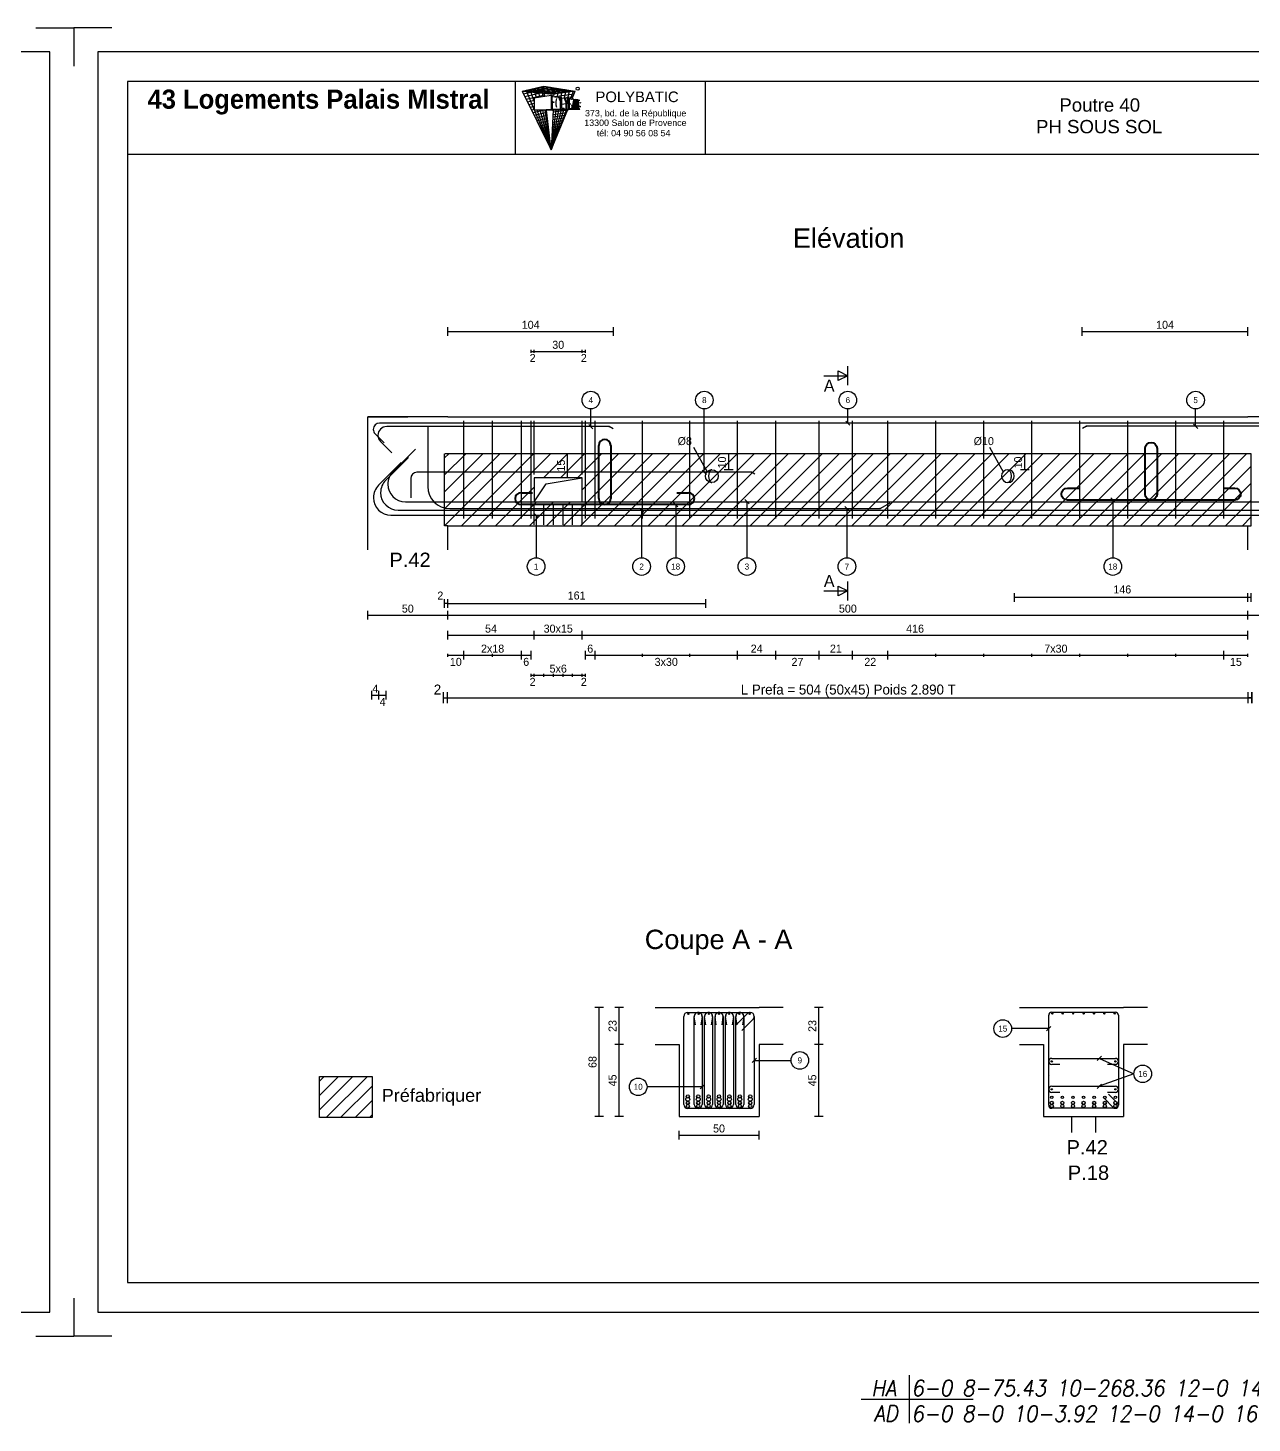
# Model space of a CAD drawing. Extents: x -12912 to 27386, y 1818 to 8189.
# Drawn here: x 20412 to 21177, y 3114 to 3986 of the extents above; entities that cross this region are included whole.
import ezdxf
from ezdxf.enums import TextEntityAlignment as Align

# ---------------------------------------------------------------- set-up
doc = ezdxf.new("R2010")
doc.units = 0
doc.header["$MEASUREMENT"] = 0
doc.linetypes.add('CONTINUE', pattern=[0])
doc.linetypes.add('MEDIUM_DASH', pattern=[0.5, 0.35, -0.15])
doc.layers.get('0').update_dxf_attribs({"linetype": 'CONTINUOUS'})
for name, color, linetype in [('1', 7, 'CONTINUOUS'), ('104', 7, 'CONTINUOUS'), ('173', 7, 'CONTINUOUS'), ('5', 7, 'CONTINUOUS'), ('6', 7, 'CONTINUOUS'), ('7', 7, 'CONTINUOUS'), ('GO-CARTOUCHE', 7, 'CONTINUOUS'), ('GO-TEXTE', 9, 'CONTINUOUS'), ('PYC-HACHURE', 7, 'CONTINUOUS'), ('RDC COFFRAGE', 7, 'CONTINUOUS'), ('STR_TXT', 102, 'CONTINUOUS')]:
    doc.layers.add(name, color=color, linetype=linetype)
doc.layers.add('PYC- HACHURES', color=7, linetype='CONTINUOUS', lineweight=18)
doc.styles.add('ARIAL', font='ARIAL.TTF')
doc.styles.add('Tableau', font='romans.shx', dxfattribs={"width": 0.9, "oblique": 10})
doc.styles.add('TEXTEBA', font='ARIAL.TTF')

# ---------------------------------------------------------------- blocks, each defined once
blk = doc.blocks.new('A$C20507BFC')
at = {"layer": 'RDC COFFRAGE', "color": 5, "linetype": 'CONTINUE', "lineweight": 40, "ltscale": 0.01}
for points in [[(56, 36.05), (56, 36.05)], [(52.25, 32.3), (52.25, 3.75)], [(59.75, 3.75), (59.75, 32.3)], [(0, 3.75), (0, 3.75)], [(10.84, 7.49), (3.75, 7.49)], [(108.25, 7.49), (101.16, 7.49)], [(112, 3.75), (112, 3.75)], [(3.75, 0), (56, 0)], [(56, 0), (108.25, 0)]]:
    blk.add_lwpolyline(points, dxfattribs=at)
for centre, start, end in [((56, 32.3), 90, 180), ((56, 32.3), 0, 90), ((3.75, 3.75), 90, 180), ((3.75, 3.75), 180, 270), ((56, 3.75), 180, 270), ((56, 3.75), 270, 0), ((108.25, 3.75), 0, 90), ((108.25, 3.75), 270, 0)]:
    blk.add_arc(centre, 3.75, start, end, dxfattribs=at)
blk = doc.blocks.new('A$C2346579C')
at = {"layer": '173', "color": 173}
for points in [[(0, 1.9), (0, 1.9)], [(1.9, 3.8), (41.69, 3.8)], [(43.59, 1.9), (43.59, 1.9)], [(6.9, 0), (1.9, 0)], [(41.69, 0), (36.69, 0)]]:
    blk.add_lwpolyline(points, dxfattribs=at)
for centre, start, end in [((1.9, 1.9), 90, 180), ((1.9, 1.9), 180, 270), ((41.69, 1.9), 0, 90), ((41.69, 1.9), 270, 0)]:
    blk.add_arc(centre, 1.9, start, end, dxfattribs=at)
blk = doc.blocks.new('A$C5E66155F')
at = {"layer": '7', "color": 7}
for points in [[(2.01, 4.39), (2, 4)], [(2, 4), (2.01, 3.61)], [(2.04, 4.78), (2.01, 4.39)], [(2.01, 3.61), (2.04, 3.22)], [(2.09, 5.16), (2.04, 4.78)], [(2.04, 3.22), (2.09, 2.84)], [(2.15, 5.53), (2.09, 5.16)], [(2.09, 2.84), (2.15, 2.47)], [(2.24, 5.89), (2.15, 5.53)], [(2.15, 2.47), (2.24, 2.11)], [(2.34, 6.22), (2.24, 5.89)], [(2.24, 2.11), (2.34, 1.78)], [(2.45, 6.54), (2.34, 6.22)], [(2.34, 1.78), (2.45, 1.46)], [(2.59, 6.83), (2.45, 6.54)], [(2.45, 1.46), (2.59, 1.17)], [(2.73, 7.09), (2.59, 6.83)], [(2.59, 1.17), (2.73, 0.91)], [(2.89, 7.33), (2.73, 7.09)], [(2.73, 0.91), (2.89, 0.67)], [(3.06, 7.53), (2.89, 7.33)], [(2.89, 0.67), (3.06, 0.47)], [(3.23, 7.7), (3.06, 7.53)], [(3.06, 0.47), (3.23, 0.3)], [(3.42, 7.83), (3.23, 7.7)], [(3.23, 0.3), (3.42, 0.17)], [(3.61, 7.92), (3.42, 7.83)], [(3.42, 0.17), (3.61, 0.08)], [(3.8, 7.98), (3.61, 7.92)], [(3.61, 0.08), (3.8, 0.02)], [(4, 8), (3.8, 7.98)], [(3.8, 0.02), (4, 0)]]:
    blk.add_lwpolyline(points, dxfattribs=at)
blk.add_circle((4, 4), 4, dxfattribs=at)
blk = doc.blocks.new('Smallsp')
at = {"layer": 'STR_TXT', "linetype": 'Continuous'}
for points in [[(0, 15), (0, -15)], [(-30, 0), (40, 0)]]:
    blk.add_lwpolyline(points, dxfattribs=at)
at = {"layer": 'STR_TXT', "linetype": 'Continuous', "style": 'Tableau', "oblique": 10, "width": 0.9}
for s, p in [('HA', (-23.6, 1.89)), ('AD', (-22.2, -13.94))]:
    blk.add_text(s, height=10, dxfattribs=at).set_placement(p)
for tag, p in [('SPAD', (1.4, 1.89)), ('SPHA', (1.4, -14.11))]:
    blk.add_attdef(tag, p, '', height=10, dxfattribs=at)

msp = doc.modelspace()

# ---------------------------------------------------------------- hatches: boundary and pattern name
at = {"layer": 'PYC- HACHURES', "lineweight": 15}
h = msp.add_hatch(dxfattribs=at)
h.set_pattern_fill('ANSI31', color=104, scale=60, style=0)
h.set_pattern_definition([(45, (-3816.9644, 26.985), (-5.3033009, 5.3033009), [])])
h.paths.add_polyline_path([(21176.453, 3719.455), (20672.453, 3719.455), (20672.453, 3674.455), (21176.453, 3674.455)])
h.paths.add_polyline_path([(20728.453, 3689.455), (20728.453, 3704.455), (20758.453, 3704.455), (20758.453, 3689.455)])
h = msp.add_hatch(dxfattribs=at)
h.set_pattern_fill('ANSI31', color=104, scale=2, style=0)
h.set_pattern_definition([(45, (20799.508, 4762.9886), (-4.490128, 4.490128), [])])
h.paths.add_polyline_path([(20627.114, 3330.415), (20594.194, 3330.415), (20594.194, 3304.764), (20627.114, 3304.764)])

# ---------------------------------------------------------------- linework, layer by layer
for p, q in [((20416.926, 3985.504), (20440.733, 3985.504)), ((20416.926, 3985.504), (20440.733, 3985.504)), ((20416.926, 3985.504), (20440.733, 3985.504)), ((20440.733, 3985.504), (20440.733, 3961.697)), ((20464.541, 3985.504), (20440.733, 3985.504)), ((20440.733, 3985.504), (20440.733, 3961.697)), ((20440.733, 3985.504), (20440.733, 3961.697)), ((20440.733, 3985.504), (20440.733, 3961.697)), ((20440.733, 3985.504), (20440.733, 3961.697)), ((20440.733, 3985.504), (20440.733, 3961.697)), ((20440.733, 3985.504), (20440.733, 3961.697)), ((20464.541, 3985.504), (20440.733, 3985.504)), ((20440.733, 3191.811), (20440.733, 3168.004)), ((20440.733, 3191.811), (20440.733, 3168.004)), ((20416.926, 3168.004), (20440.733, 3168.004)), ((20464.541, 3168.004), (20440.733, 3168.004))]:
    msp.add_line(p, q)
at = {"color": 7, "linetype": 'Continuous'}
for p, q in [((21064.274, 3305.387), (21064.274, 3295.414)), ((21079.236, 3305.387), (21079.236, 3295.414))]:
    msp.add_line(p, q, dxfattribs=at)
at = {"layer": '1', "color": 1}
for points in [[(20728.453, 3706.455), (20728.453, 3739.955)], [(20758.453, 3706.455), (20758.453, 3739.955)], [(20661.953, 3736.455), (20661.953, 3698.955)], [(20654.317, 3722.376), (20640.175, 3708.233)], [(20645.317, 3713.876), (20631.175, 3699.733)], [(20649.817, 3717.126), (20635.675, 3702.983)], [(20864.267, 3707.855), (20655.153, 3707.855)], [(20866.253, 3706.709), (20864.267, 3707.855)], [(20636.953, 3700.455), (20636.953, 3700.455)], [(20651.253, 3703.955), (20651.253, 3691.955)], [(20627.953, 3691.955), (20627.953, 3691.955)], [(20632.453, 3695.205), (20632.453, 3695.205)], [(20647.953, 3689.455), (21200.953, 3689.455)], [(20728.453, 3675.116), (20728.453, 3687.455)], [(20734.453, 3675.116), (20734.453, 3687.455)], [(20740.453, 3675.116), (20740.453, 3687.455)], [(20746.453, 3675.116), (20746.453, 3687.455)], [(20752.453, 3675.116), (20752.453, 3687.455)], [(20758.453, 3675.116), (20758.453, 3687.455)], [(20944.623, 3685.205), (20950.828, 3688.788)], [(20638.953, 3680.955), (21209.953, 3680.955)], [(20643.453, 3684.205), (21205.453, 3684.205)], [(20675.703, 3685.205), (20944.623, 3685.205)]]:
    msp.add_lwpolyline(points, dxfattribs=at)
for centre, radius in [((20824.434, 3316.137), 1.25), ((20824.434, 3317.887), 1), ((20824.434, 3313.887), 1), ((20824.434, 3311.887), 1), ((20830.934, 3316.137), 1.25), ((20830.934, 3317.887), 1), ((20830.934, 3313.887), 1), ((20830.934, 3311.887), 1), ((20837.434, 3316.137), 1.25), ((20837.434, 3317.887), 1), ((20837.434, 3313.887), 1), ((20837.434, 3311.887), 1), ((20843.934, 3316.137), 1.25), ((20843.934, 3317.887), 1), ((20843.934, 3313.887), 1), ((20843.934, 3311.887), 1), ((20850.434, 3316.137), 1.25), ((20850.434, 3317.887), 1), ((20850.434, 3313.887), 1), ((20850.434, 3311.887), 1), ((20856.934, 3316.137), 1.25), ((20856.934, 3317.887), 1), ((20856.934, 3313.887), 1), ((20856.934, 3311.887), 1), ((20863.434, 3316.137), 1.25), ((20863.434, 3317.887), 1), ((20863.434, 3313.887), 1), ((20863.434, 3311.887), 1), ((21051.855, 3313.887), 1), ((21051.855, 3311.887), 1), ((21051.855, 3317.287), 0.8), ((21058.488, 3313.887), 1), ((21058.488, 3311.887), 1), ((21058.488, 3317.287), 0.8), ((21065.121, 3313.887), 1), ((21065.121, 3311.887), 1), ((21065.121, 3317.287), 0.8), ((21071.755, 3313.887), 1), ((21071.755, 3311.887), 1), ((21071.755, 3317.287), 0.8), ((21078.388, 3313.887), 1), ((21078.388, 3311.887), 1), ((21078.388, 3317.287), 0.8), ((21085.021, 3313.887), 1), ((21085.021, 3311.887), 1), ((21085.021, 3317.287), 0.8), ((21091.655, 3313.887), 1), ((21091.655, 3311.887), 1), ((21091.655, 3317.287), 0.8)]:
    msp.add_circle(centre, radius, dxfattribs=at)
for centre, radius, start, end in [((20647.953, 3700.455), 11, 135, 180), ((20655.153, 3703.955), 3.9, 90, 180), ((20638.953, 3691.955), 11, 135, 180), ((20643.453, 3695.205), 11, 135, 180), ((20647.953, 3700.455), 11, 180, 270), ((20675.703, 3698.955), 13.75, 180, 270), ((20638.953, 3691.955), 11, 180, 270), ((20643.453, 3695.205), 11, 180, 270)]:
    msp.add_arc(centre, radius, start, end, dxfattribs=at)
for p in [(20864.267, 3707.855), (20944.623, 3685.205)]:
    msp.add_point(p, dxfattribs=at)
at = {"layer": '104', "color": 104}
for points in [[(20909.453, 3768.205), (20924.453, 3768.205)], [(20924.453, 3762.205), (20924.453, 3774.205)], [(20924.453, 3627.705), (20924.453, 3639.705)], [(20909.453, 3633.705), (20924.453, 3633.705)]]:
    msp.add_lwpolyline(points, dxfattribs=at)
for points in [[(20924.453, 3768.205), (20918.453, 3765.205), (20918.453, 3771.205), (20924.453, 3768.205)], [(20924.453, 3633.705), (20918.453, 3630.705), (20918.453, 3636.705), (20924.453, 3633.705)]]:
    msp.add_lwpolyline(points, close=True, dxfattribs=at)
at = {"layer": '173', "color": 173}
for points in [[(20684.453, 3678.955), (20684.453, 3739.955)], [(20702.453, 3678.955), (20702.453, 3739.955)], [(20720.453, 3678.955), (20720.453, 3739.955)], [(20726.453, 3678.955), (20726.453, 3739.955)], [(20760.453, 3678.955), (20760.453, 3739.955)], [(20766.453, 3678.955), (20766.453, 3739.955)], [(20796.12, 3678.955), (20796.12, 3739.955)], [(20825.786, 3678.955), (20825.786, 3739.955)], [(20855.453, 3678.955), (20855.453, 3739.955)], [(20879.453, 3678.955), (20879.453, 3739.955)], [(20906.453, 3678.955), (20906.453, 3739.955)], [(20927.453, 3678.955), (20927.453, 3739.955)], [(20949.453, 3678.955), (20949.453, 3739.955)], [(20979.453, 3678.955), (20979.453, 3739.955)], [(21009.453, 3678.955), (21009.453, 3739.955)], [(21039.453, 3678.955), (21039.453, 3739.955)], [(21069.453, 3678.955), (21069.453, 3739.955)], [(21099.453, 3678.955), (21099.453, 3739.955)], [(21129.453, 3678.955), (21129.453, 3739.955)], [(21159.453, 3678.955), (21159.453, 3739.955)], [(20627.853, 3734.655), (20627.853, 3734.655)], [(20628.995, 3731.898), (20634.652, 3726.241)], [(21217.153, 3738.555), (20631.753, 3738.555)], [(20821.934, 3312.887), (20821.934, 3367.887)], [(20824.434, 3370.387), (20863.434, 3370.387)], [(20828.434, 3312.887), (20828.434, 3367.887)], [(20829.246, 3362.557), (20828.464, 3367.495)], [(20830.934, 3370.387), (20830.934, 3370.387)], [(20833.403, 3367.495), (20832.621, 3362.557)], [(20833.434, 3367.887), (20833.434, 3312.887)], [(20834.934, 3312.887), (20834.934, 3367.887)], [(20835.746, 3362.557), (20834.964, 3367.495)], [(20837.434, 3370.387), (20837.434, 3370.387)], [(20839.903, 3367.495), (20839.121, 3362.557)], [(20839.934, 3367.887), (20839.934, 3312.887)], [(20841.434, 3312.887), (20841.434, 3367.887)], [(20842.246, 3362.557), (20841.464, 3367.495)], [(20843.934, 3370.387), (20843.934, 3370.387)], [(20846.403, 3367.495), (20845.621, 3362.557)], [(20846.434, 3367.887), (20846.434, 3312.887)], [(20847.934, 3312.887), (20847.934, 3367.887)], [(20848.746, 3362.557), (20847.964, 3367.495)], [(20850.434, 3370.387), (20850.434, 3370.387)], [(20852.903, 3367.495), (20852.121, 3362.557)], [(20852.934, 3367.887), (20852.934, 3312.887)], [(20854.434, 3312.887), (20854.434, 3367.887)], [(20855.246, 3362.557), (20854.464, 3367.495)], [(20854.595, 3362.583), (20861.666, 3369.654)], [(20856.934, 3370.387), (20856.934, 3370.387)], [(20865.201, 3366.119), (20858.13, 3359.048)], [(20859.403, 3367.495), (20858.621, 3362.557)], [(20859.434, 3367.887), (20859.434, 3312.887)], [(20863.434, 3370.387), (20863.434, 3370.387)], [(20865.934, 3367.887), (20865.934, 3312.887)], [(20865.934, 3367.887), (20865.934, 3367.887)], [(21049.955, 3312.387), (21049.955, 3368.587)], [(21051.855, 3370.487), (21091.655, 3370.487)], [(21058.488, 3370.487), (21058.488, 3370.487)], [(21065.121, 3370.487), (21065.121, 3370.487)], [(21071.755, 3370.487), (21071.755, 3370.487)], [(21078.388, 3370.487), (21078.388, 3370.487)], [(21085.021, 3370.487), (21085.021, 3370.487)], [(21091.655, 3370.487), (21091.655, 3370.487)], [(21093.555, 3368.587), (21093.555, 3312.387)], [(21093.555, 3368.587), (21093.555, 3368.587)], [(21050.629, 3330.697), (21050.629, 3330.697)], [(21084.654, 3316.7), (21090.311, 3311.043)], [(21092.998, 3313.73), (21087.341, 3319.387)], [(20863.434, 3310.387), (20824.434, 3310.387)], [(20830.934, 3310.387), (20830.934, 3310.387)], [(20837.434, 3310.387), (20837.434, 3310.387)], [(20843.934, 3310.387), (20843.934, 3310.387)], [(20850.434, 3310.387), (20850.434, 3310.387)], [(20856.934, 3310.387), (20856.934, 3310.387)], [(21091.655, 3310.487), (21051.855, 3310.487)], [(21058.488, 3310.487), (21058.488, 3310.487)], [(21065.121, 3310.487), (21065.121, 3310.487)], [(21071.755, 3310.487), (21071.755, 3310.487)], [(21078.388, 3310.487), (21078.388, 3310.487)], [(21085.021, 3310.487), (21085.021, 3310.487)]]:
    msp.add_lwpolyline(points, dxfattribs=at)
for centre in [(20824.834, 3369.487), (20831.2, 3369.487), (20837.567, 3369.487), (20843.934, 3369.487), (20850.3, 3369.487), (20856.667, 3369.487), (20863.034, 3369.487), (21052.255, 3369.687), (21058.755, 3369.687), (21065.255, 3369.687), (21071.755, 3369.687), (21078.255, 3369.687), (21084.755, 3369.687), (21091.255, 3369.687), (21051.855, 3339.76), (21091.645, 3339.76), (21051.855, 3322.323), (21091.645, 3322.323)]:
    msp.add_circle(centre, 0.4, dxfattribs=at)
for centre, radius, start, end in [((20631.753, 3734.655), 3.9, 90, 180), ((20631.753, 3734.655), 3.9, 180, 225), ((20824.434, 3367.887), 2.5, 90, 180), ((20830.934, 3367.887), 2.5, 90, 189), ((20830.934, 3367.887), 2.5, 90, 180), ((20830.934, 3367.887), 2.5, 0, 90), ((20830.934, 3367.887), 2.5, 351, 90), ((20837.434, 3367.887), 2.5, 90, 189), ((20837.434, 3367.887), 2.5, 90, 180), ((20837.434, 3367.887), 2.5, 0, 90), ((20837.434, 3367.887), 2.5, 351, 90), ((20843.934, 3367.887), 2.5, 90, 189), ((20843.934, 3367.887), 2.5, 90, 180), ((20843.934, 3367.887), 2.5, 0, 90), ((20843.934, 3367.887), 2.5, 351, 90), ((20850.434, 3367.887), 2.5, 90, 189), ((20850.434, 3367.887), 2.5, 90, 180), ((20850.434, 3367.887), 2.5, 0, 90), ((20850.434, 3367.887), 2.5, 351, 90), ((20856.934, 3367.887), 2.5, 90, 189), ((20856.934, 3367.887), 2.5, 90, 180), ((20856.934, 3367.887), 2.5, 0, 90), ((20856.934, 3367.887), 2.5, 351, 90), ((20863.434, 3367.887), 2.5, 90, 135), ((20863.434, 3367.887), 2.5, 0, 90), ((20863.434, 3367.887), 2.5, 315, 0), ((21051.855, 3368.587), 1.9, 90, 180), ((21091.655, 3368.587), 1.9, 0, 90), ((20824.434, 3312.887), 2.5, 180, 270), ((20830.934, 3312.887), 2.5, 180, 270), ((20830.934, 3312.887), 2.5, 270, 0), ((20837.434, 3312.887), 2.5, 180, 270), ((20837.434, 3312.887), 2.5, 270, 0), ((20843.934, 3312.887), 2.5, 180, 270), ((20843.934, 3312.887), 2.5, 270, 0), ((20850.434, 3312.887), 2.5, 180, 270), ((20850.434, 3312.887), 2.5, 270, 0), ((20856.934, 3312.887), 2.5, 180, 270), ((20856.934, 3312.887), 2.5, 270, 0), ((20863.434, 3312.887), 2.5, 270, 0), ((21091.655, 3312.387), 1.9, 0, 45), ((21051.855, 3312.387), 1.9, 180, 270), ((21091.655, 3312.387), 1.9, 225, 270), ((21091.655, 3312.387), 1.9, 270, 0)]:
    msp.add_arc(centre, radius, start, end, dxfattribs=at)
at = {"layer": '5', "color": 5}
for p, q in [((20828.051, 3723.581), (20836.539, 3708.196)), ((21013.052, 3723.581), (21021.54, 3708.196)), ((20835.453, 3628.561), (20835.453, 3623.061)), ((21028.454, 3632.347), (21028.454, 3626.847)), ((21174.453, 3629.597), (21028.454, 3629.597)), ((21176.453, 3629.597), (21174.453, 3629.597)), ((20674.453, 3625.811), (20672.453, 3625.811)), ((20674.453, 3625.811), (20835.453, 3625.811))]:
    msp.add_line(p, q, dxfattribs=at)
for points in [[(20674.453, 3793.122), (20674.453, 3798.622)], [(20674.453, 3795.872), (20778.033, 3795.872)], [(20778.033, 3793.122), (20778.033, 3798.622)], [(21070.873, 3793.122), (21070.873, 3798.622)], [(21070.873, 3795.872), (21174.453, 3795.872)], [(21174.453, 3793.122), (21174.453, 3798.622)], [(20726.453, 3782.455), (20726.453, 3784.289)], [(20726.453, 3783.372), (20728.453, 3783.372)], [(20728.453, 3782.455), (20728.453, 3784.289)], [(20728.453, 3783.372), (20758.453, 3783.372)], [(20758.453, 3782.455), (20758.453, 3784.289)], [(20758.453, 3783.372), (20760.453, 3783.372)], [(20760.453, 3782.455), (20760.453, 3784.289)], [(20775.301, 3736.405), (20636.253, 3736.405)], [(20777.783, 3734.972), (20775.301, 3736.405)], [(21073.605, 3736.605), (21071.123, 3735.172)], [(21212.653, 3736.605), (21073.605, 3736.605)], [(20630.753, 3730.905), (20630.753, 3730.905)], [(20632.364, 3727.016), (20639.435, 3719.945)], [(20752.061, 3719.455), (20746.561, 3719.455)], [(20749.311, 3704.455), (20749.311, 3719.455)], [(20852.733, 3719.455), (20847.233, 3719.455)], [(20849.983, 3709.455), (20849.983, 3719.455)], [(21037.734, 3719.455), (21032.234, 3719.455)], [(21034.984, 3709.455), (21034.984, 3719.455)], [(20852.733, 3709.455), (20847.233, 3709.455)], [(21037.734, 3709.455), (21032.234, 3709.455)], [(20752.061, 3704.455), (20746.561, 3704.455)], [(20672.453, 3623.061), (20672.453, 3628.561)], [(20674.453, 3623.061), (20674.453, 3628.561)], [(21174.453, 3626.847), (21174.453, 3632.347)], [(21176.453, 3626.847), (21176.453, 3632.347)], [(20624.453, 3615.789), (20624.453, 3621.289)], [(20624.453, 3618.539), (20674.453, 3618.539)], [(20674.453, 3615.789), (20674.453, 3621.289)], [(20674.453, 3618.539), (21174.453, 3618.539)], [(21174.453, 3615.789), (21174.453, 3621.289)], [(21174.453, 3618.539), (21224.453, 3618.539)], [(20674.453, 3603.289), (20674.453, 3608.789)], [(20674.453, 3606.039), (20728.453, 3606.039)], [(20728.453, 3603.289), (20728.453, 3608.789)], [(20728.453, 3606.039), (20758.453, 3606.039)], [(20758.453, 3603.289), (20758.453, 3608.789)], [(20758.453, 3606.039), (21174.453, 3606.039)], [(21174.453, 3603.289), (21174.453, 3608.789)], [(20674.453, 3592.622), (20674.453, 3594.455)], [(20674.453, 3593.539), (20684.453, 3593.539)], [(20684.453, 3590.789), (20684.453, 3596.289)], [(20684.453, 3592.622), (20684.453, 3594.455)], [(20684.453, 3593.539), (20702.453, 3593.539)], [(20684.453, 3593.539), (20720.453, 3593.539)], [(20702.453, 3592.622), (20702.453, 3594.455)], [(20702.453, 3593.539), (20720.453, 3593.539)], [(20720.453, 3590.789), (20720.453, 3596.289)], [(20720.453, 3592.622), (20720.453, 3594.455)], [(20720.453, 3593.539), (20726.453, 3593.539)], [(20726.453, 3590.789), (20726.453, 3596.289)], [(20726.453, 3592.622), (20726.453, 3594.455)], [(20760.453, 3590.789), (20760.453, 3596.289)], [(20760.453, 3592.622), (20760.453, 3594.455)], [(20760.453, 3593.539), (20766.453, 3593.539)], [(20766.453, 3590.789), (20766.453, 3596.289)], [(20766.453, 3592.622), (20766.453, 3594.455)], [(20766.453, 3593.539), (20796.12, 3593.539)], [(20766.453, 3593.539), (20855.453, 3593.539)], [(20796.12, 3592.622), (20796.12, 3594.455)], [(20796.12, 3593.539), (20825.786, 3593.539)], [(20825.786, 3592.622), (20825.786, 3594.455)], [(20825.786, 3593.539), (20855.453, 3593.539)], [(20855.453, 3590.789), (20855.453, 3596.289)], [(20855.453, 3592.622), (20855.453, 3594.455)], [(20855.453, 3593.539), (20879.453, 3593.539)], [(20879.453, 3590.789), (20879.453, 3596.289)], [(20879.453, 3592.622), (20879.453, 3594.455)], [(20879.453, 3593.539), (20906.453, 3593.539)], [(20906.453, 3590.789), (20906.453, 3596.289)], [(20906.453, 3592.622), (20906.453, 3594.455)], [(20906.453, 3593.539), (20927.453, 3593.539)], [(20927.453, 3590.789), (20927.453, 3596.289)], [(20927.453, 3592.622), (20927.453, 3594.455)], [(20927.453, 3593.539), (20949.453, 3593.539)], [(20949.453, 3590.789), (20949.453, 3596.289)], [(20949.453, 3592.622), (20949.453, 3594.455)], [(20949.453, 3593.539), (20979.453, 3593.539)], [(20949.453, 3593.539), (21159.453, 3593.539)], [(20979.453, 3592.622), (20979.453, 3594.455)], [(20979.453, 3593.539), (21009.453, 3593.539)], [(21009.453, 3592.622), (21009.453, 3594.455)], [(21009.453, 3593.539), (21039.453, 3593.539)], [(21039.453, 3592.622), (21039.453, 3594.455)], [(21039.453, 3593.539), (21069.453, 3593.539)], [(21069.453, 3592.622), (21069.453, 3594.455)], [(21069.453, 3593.539), (21099.453, 3593.539)], [(21099.453, 3592.622), (21099.453, 3594.455)], [(21099.453, 3593.539), (21129.453, 3593.539)], [(21129.453, 3592.622), (21129.453, 3594.455)], [(21129.453, 3593.539), (21159.453, 3593.539)], [(21159.453, 3590.789), (21159.453, 3596.289)], [(21159.453, 3592.622), (21159.453, 3594.455)], [(21159.453, 3593.539), (21174.453, 3593.539)], [(21174.453, 3592.622), (21174.453, 3594.455)], [(20726.453, 3580.122), (20726.453, 3581.955)], [(20726.453, 3581.039), (20728.453, 3581.039)], [(20728.453, 3580.122), (20728.453, 3581.955)], [(20728.453, 3581.039), (20758.453, 3581.039)], [(20728.453, 3581.039), (20734.453, 3581.039)], [(20734.453, 3580.122), (20734.453, 3581.955)], [(20734.453, 3581.039), (20740.453, 3581.039)], [(20740.453, 3580.122), (20740.453, 3581.955)], [(20740.453, 3581.039), (20746.453, 3581.039)], [(20746.453, 3580.122), (20746.453, 3581.955)], [(20746.453, 3581.039), (20752.453, 3581.039)], [(20752.453, 3580.122), (20752.453, 3581.955)], [(20752.453, 3581.039), (20758.453, 3581.039)], [(20758.453, 3580.122), (20758.453, 3581.955)], [(20758.453, 3581.039), (20760.453, 3581.039)], [(20760.453, 3580.122), (20760.453, 3581.955)], [(20626.953, 3565.789), (20626.953, 3571.289)], [(20626.953, 3568.539), (20631.453, 3568.539)], [(20631.453, 3565.789), (20631.453, 3571.289)], [(20631.453, 3568.539), (20635.953, 3568.539)], [(20635.953, 3565.789), (20635.953, 3571.289)], [(20771.767, 3373.387), (20766.267, 3373.387)], [(20769.017, 3305.387), (20769.017, 3373.387)], [(20784.267, 3373.387), (20778.767, 3373.387)], [(20781.517, 3350.387), (20781.517, 3373.387)], [(20909.1, 3373.387), (20903.6, 3373.387)], [(20906.35, 3350.387), (20906.35, 3373.387)], [(20784.267, 3350.387), (20778.767, 3350.387)], [(20781.517, 3305.387), (20781.517, 3350.387)], [(20909.1, 3350.387), (20903.6, 3350.387)], [(20906.35, 3305.387), (20906.35, 3350.387)], [(20771.767, 3305.387), (20766.267, 3305.387)], [(20784.267, 3305.387), (20778.767, 3305.387)], [(20909.1, 3305.387), (20903.6, 3305.387)], [(20818.934, 3290.97), (20818.934, 3296.47)], [(20868.934, 3290.97), (20868.934, 3296.47)], [(20818.934, 3293.72), (20868.934, 3293.72)]]:
    msp.add_lwpolyline(points, dxfattribs=at)
for start, end in [(90, 180), (180, 225)]:
    msp.add_arc((20636.253, 3730.905), 5.5, start, end, dxfattribs=at)
for p in [(20775.301, 3736.405), (21073.605, 3736.605)]:
    msp.add_point(p, dxfattribs=at)
at = {"layer": '6', "color": 6}
for points in [[(20763.855, 3736.405), (20763.855, 3747.455)], [(20834.758, 3707.855), (20834.758, 3747.455)], [(20923.127, 3739.881), (20925.779, 3737.229)], [(20924.453, 3738.555), (20924.453, 3747.455)], [(21141.763, 3736.605), (21141.763, 3747.455)], [(20762.529, 3737.731), (20765.181, 3735.079)], [(21140.437, 3737.931), (21143.089, 3735.279)], [(20833.432, 3709.181), (20836.084, 3706.529)], [(20818.184, 3686.295), (20815.532, 3688.947)], [(20816.858, 3687.621), (20816.858, 3654.455)], [(20862.716, 3688.129), (20860.064, 3690.781)], [(20861.39, 3689.455), (20861.39, 3654.455)], [(21091.343, 3689.168), (21088.691, 3691.82)], [(21090.017, 3690.494), (21090.017, 3654.455)], [(20730.967, 3679.629), (20728.315, 3682.281)], [(20729.641, 3680.955), (20729.641, 3654.455)], [(20796.883, 3682.879), (20794.232, 3685.531)], [(20795.558, 3684.205), (20795.558, 3654.455)], [(20925.204, 3683.879), (20922.552, 3686.531)], [(20923.878, 3685.205), (20923.878, 3654.455)], [(21049.955, 3360.251), (21026.755, 3360.251)], [(21048.629, 3358.925), (21051.281, 3361.577)], [(20867.259, 3341.712), (20864.608, 3339.061)], [(20865.934, 3340.387), (20888.934, 3340.387)], [(21082.96, 3342.986), (21080.309, 3340.334)], [(21081.634, 3341.66), (21103.229, 3331.902)], [(21103.229, 3331.902), (21081.597, 3324.223)], [(20833.434, 3323.887), (20798.934, 3323.887)], [(20832.108, 3322.561), (20834.759, 3325.212)], [(21082.96, 3325.548), (21080.309, 3322.897)]]:
    msp.add_lwpolyline(points, dxfattribs=at)
for centre in [(20763.855, 3752.955), (20834.758, 3752.955), (20924.453, 3752.955), (21141.763, 3752.955), (20729.641, 3648.955), (20795.558, 3648.955), (20816.858, 3648.955), (20861.39, 3648.955), (20923.878, 3648.955), (21090.017, 3648.955), (21021.255, 3360.251), (20894.434, 3340.387), (21108.728, 3331.988), (20793.434, 3323.887)]:
    msp.add_circle(centre, 5.5, dxfattribs=at)
at = {"layer": '7', "color": 7}
for points in [[(20674.453, 3742.455), (20624.453, 3742.455)], [(20624.453, 3659.455), (20624.453, 3742.455)], [(20624.453, 3742.455), (20649.453, 3742.455)], [(20674.453, 3742.455), (21174.453, 3742.455)], [(21224.453, 3742.455), (21174.453, 3742.455)], [(20758.453, 3689.455), (20758.453, 3704.455)], [(20728.453, 3689.455), (20758.453, 3689.455)], [(20624.453, 3659.455), (20624.453, 3674.455)], [(20674.453, 3674.455), (21174.453, 3674.455)], [(20674.453, 3659.455), (20674.453, 3674.455)], [(21174.453, 3659.455), (21174.453, 3674.455)], [(20803.934, 3373.387), (20818.934, 3373.387)], [(20818.934, 3373.387), (20868.934, 3373.387)], [(20883.934, 3373.387), (20868.934, 3373.387)], [(21031.755, 3373.387), (21046.755, 3373.387)], [(21046.755, 3373.387), (21096.755, 3373.387)], [(21111.755, 3373.387), (21096.755, 3373.387)], [(20803.934, 3350.387), (20818.934, 3350.387)], [(20818.934, 3350.387), (20818.934, 3305.387)], [(20883.934, 3350.387), (20868.934, 3350.387)], [(20868.934, 3350.387), (20868.934, 3305.387)], [(21031.755, 3350.387), (21046.755, 3350.387)], [(21046.755, 3350.387), (21046.755, 3305.387)], [(21111.755, 3350.387), (21096.755, 3350.387)], [(21096.755, 3350.387), (21096.755, 3305.387)], [(20818.934, 3305.387), (20868.934, 3305.387)], [(21046.755, 3305.387), (21096.755, 3305.387)]]:
    msp.add_lwpolyline(points, dxfattribs=at)
at = {"layer": '7', "color": 7, "linetype": 'Continuous'}
for points in [[(20674.453, 3674.455), (20672.453, 3674.455), (20672.453, 3719.455)], [(21174.453, 3674.455), (21176.453, 3674.455), (21176.453, 3719.455)]]:
    msp.add_lwpolyline(points, dxfattribs=at)
at = {"layer": '7', "color": 7, "linetype": 'MEDIUM_DASH'}
msp.add_lwpolyline([(21176.453, 3719.455), (20672.453, 3719.455)], dxfattribs=at)
at = {"layer": '7', "color": 7}
for points in [[(20728.453, 3689.455), (20735.953, 3700.705), (20758.453, 3704.455), (20728.453, 3704.455), (20728.453, 3689.455)], [(20594.194, 3330.415), (20627.114, 3330.415), (20627.114, 3304.764), (20594.194, 3304.764)]]:
    msp.add_lwpolyline(points, close=True, dxfattribs=at)
at = {"layer": 'GO-CARTOUCHE', "color": 9, "linetype": 'CONTINUE'}
for p, q in [((20721.016, 3945.98), (20734.409, 3949.095)), ((20735.17, 3942.609), (20734.409, 3949.095)), ((20734.409, 3949.095), (20754.032, 3945.98)), ((20721.016, 3945.98), (20740.639, 3944.111)), ((20721.016, 3945.98), (20739.081, 3909.227)), ((20721.837, 3944.31), (20734.622, 3947.283)), ((20722.526, 3945.836), (20735.919, 3948.855)), ((20722.658, 3942.639), (20734.834, 3945.471)), ((20728.492, 3934.498), (20723.443, 3946.545)), ((20723.443, 3946.545), (20743.073, 3944.451)), ((20723.479, 3940.969), (20735.047, 3943.658)), ((20724.301, 3939.298), (20728.492, 3940.273)), ((20725.544, 3945.549), (20738.937, 3948.376)), ((20728.492, 3939.593), (20725.87, 3947.109)), ((20725.87, 3947.109), (20745.508, 3944.791)), ((20728.297, 3947.673), (20747.942, 3945.131)), ((20729.934, 3941.839), (20728.297, 3947.673)), ((20739.081, 3943.184), (20728.492, 3941.627)), ((20728.492, 3941.627), (20728.492, 3934.151)), ((20728.563, 3945.261), (20741.955, 3947.897)), ((20732.029, 3942.147), (20730.724, 3948.238)), ((20730.724, 3948.238), (20750.377, 3945.47)), ((20731.582, 3944.974), (20744.974, 3947.418)), ((20734.103, 3942.452), (20733.151, 3948.802)), ((20733.151, 3948.802), (20752.811, 3945.81)), ((20734.601, 3944.686), (20747.992, 3946.939)), ((20737.62, 3944.399), (20751.01, 3946.46)), ((20740.825, 3942.912), (20739.081, 3943.184)), ((20739.081, 3943.184), (20739.081, 3934.169)), ((20739.129, 3944.255), (20752.519, 3946.22)), ((20739.704, 3939.556), (20739.704, 3942.456)), ((20740.497, 3942.332), (20739.704, 3942.456)), ((20740.639, 3944.111), (20740.587, 3942.949)), ((20754.032, 3945.98), (20740.639, 3944.111)), ((20741.073, 3942.596), (20753.352, 3944.31)), ((20741.273, 3942.253), (20743.239, 3942.539)), ((20742.127, 3940.631), (20741.988, 3939.581)), ((20742.354, 3941.468), (20742.127, 3940.631)), ((20743.073, 3944.451), (20742.85, 3942.485)), ((20743.993, 3941.765), (20743.631, 3942.348)), ((20744.937, 3942.269), (20743.785, 3942.099)), ((20744.238, 3941.066), (20743.993, 3941.765)), ((20744.425, 3940.058), (20744.238, 3941.066)), ((20744.937, 3934.774), (20744.937, 3942.275)), ((20745.56, 3942.171), (20744.937, 3942.269)), ((20745.508, 3944.791), (20744.967, 3942.264)), ((20745.56, 3935.397), (20745.56, 3942.171)), ((20745.56, 3941.654), (20747.121, 3941.869)), ((20745.56, 3941.654), (20745.56, 3935.397)), ((20747.1, 3941.93), (20748.391, 3938.18)), ((20747.657, 3941.843), (20747.1, 3941.93)), ((20747.121, 3941.869), (20748.391, 3938.18)), ((20747.942, 3945.131), (20747.151, 3941.923)), ((20747.333, 3941.894), (20752.673, 3942.639)), ((20747.657, 3941.843), (20748.685, 3938.856)), ((20749.41, 3941.569), (20747.831, 3941.337)), ((20749.41, 3941.569), (20748.685, 3938.856)), ((20749.905, 3941.492), (20749.014, 3938.156)), ((20749.017, 3938.168), (20749.887, 3941.423)), ((20750.377, 3945.47), (20749.149, 3941.531)), ((20749.905, 3941.492), (20749.41, 3941.569)), ((20749.887, 3941.423), (20750.073, 3941.451)), ((20750.073, 3941.466), (20749.891, 3941.439)), ((20750.073, 3934.774), (20750.073, 3941.466)), ((20751.279, 3941.277), (20750.073, 3941.466)), ((20751.212, 3940.846), (20750.509, 3940.956)), ((20750.509, 3938.332), (20750.509, 3940.956)), ((20752.811, 3945.81), (20751.12, 3941.302)), ((20751.693, 3940.927), (20751.993, 3940.969)), ((20753.001, 3941.008), (20751.745, 3940.823)), ((20751.946, 3940.853), (20754.032, 3945.98)), ((20753.001, 3941.008), (20752.757, 3938.973)), ((20753.311, 3940.959), (20753.001, 3941.008)), ((20753.311, 3940.959), (20754.059, 3934.78)), ((20753.338, 3940.736), (20754.059, 3940.842)), ((20753.388, 3940.321), (20754.059, 3940.401)), ((20753.4, 3940.227), (20754.464, 3940.338)), ((20754.059, 3940.842), (20754.059, 3940.401)), ((20755.305, 3940.648), (20754.059, 3940.842)), ((20754.059, 3940.401), (20754.464, 3940.338)), ((20754.464, 3934.78), (20754.464, 3940.338)), ((20754.9, 3940.27), (20755.305, 3940.206)), ((20754.9, 3934.78), (20754.9, 3940.27)), ((20754.9, 3940.171), (20755.305, 3940.206)), ((20755.305, 3940.206), (20755.305, 3940.648)), ((20755.464, 3940.623), (20755.305, 3940.572)), ((20755.464, 3940.623), (20755.464, 3934.779)), ((20755.9, 3940.555), (20755.464, 3940.623)), ((20755.9, 3940.555), (20755.9, 3934.774)), ((20755.9, 3940.35), (20756.887, 3940.442)), ((20725.122, 3937.628), (20728.492, 3938.411)), ((20725.943, 3935.957), (20728.492, 3936.55)), ((20726.764, 3934.287), (20728.492, 3934.689)), ((20727.585, 3932.617), (20734.189, 3934.151)), ((20728.406, 3930.946), (20736.321, 3932.785)), ((20728.492, 3934.151), (20739.704, 3934.774)), ((20739.586, 3934.17), (20728.492, 3934.151)), ((20739.081, 3909.227), (20728.637, 3934.151)), ((20739.081, 3909.227), (20730.389, 3934.151)), ((20739.081, 3909.227), (20732.09, 3934.151)), ((20739.081, 3909.227), (20733.742, 3934.151)), ((20739.081, 3909.227), (20735.347, 3934.151)), ((20739.081, 3909.227), (20736.161, 3934.151)), ((20739.081, 3909.227), (20749.366, 3934.509)), ((20748.559, 3934.481), (20739.081, 3909.227)), ((20746.934, 3934.424), (20739.081, 3909.227)), ((20745.286, 3934.367), (20739.081, 3909.227)), ((20743.614, 3934.309), (20739.081, 3909.227)), ((20741.917, 3934.25), (20739.081, 3909.227)), ((20740.196, 3934.19), (20739.081, 3909.227)), ((20739.586, 3934.17), (20742.718, 3934.285)), ((20739.704, 3939.556), (20740.332, 3939.507)), ((20740.556, 3938.865), (20739.704, 3938.931)), ((20739.704, 3938.931), (20739.704, 3934.774)), ((20739.704, 3934.774), (20747.211, 3934.774)), ((20740.072, 3931.426), (20748.596, 3932.616)), ((20740.143, 3933.012), (20749.275, 3934.287)), ((20740.87, 3939.174), (20740.556, 3938.865)), ((20741.988, 3939.581), (20741.95, 3938.728)), ((20741.95, 3938.728), (20742.009, 3937.436)), ((20742.009, 3937.436), (20742.297, 3935.97)), ((20742.718, 3934.285), (20743.279, 3934.305)), ((20743.322, 3934.307), (20750.067, 3934.553)), ((20744.934, 3934.773), (20750.081, 3934.774)), ((20745.56, 3937.932), (20748.391, 3938.18)), ((20745.56, 3935.397), (20747.211, 3935.392)), ((20745.56, 3935.397), (20747.211, 3935.397)), ((20747.211, 3934.774), (20747.211, 3935.397)), ((20747.211, 3934.774), (20748.395, 3934.774)), ((20748.391, 3934.774), (20748.391, 3938.18)), ((20748.391, 3935.392), (20748.395, 3934.774)), ((20748.395, 3934.774), (20749.014, 3934.774)), ((20749.014, 3934.782), (20749.017, 3938.168)), ((20749.014, 3934.774), (20749.014, 3938.156)), ((20750.066, 3934.78), (20755.464, 3934.78)), ((20750.068, 3934.553), (20756.907, 3934.772)), ((20750.073, 3934.774), (20751.393, 3934.774)), ((20750.509, 3938.332), (20751.077, 3938.288)), ((20750.509, 3937.895), (20751.043, 3937.853)), ((20750.509, 3935.21), (20750.509, 3937.895)), ((20750.509, 3935.21), (20751.259, 3935.21)), ((20751.635, 3934.987), (20751.386, 3934.78)), ((20751.386, 3934.78), (20752.241, 3934.78)), ((20751.814, 3935.372), (20751.635, 3934.987)), ((20751.77, 3937.513), (20751.85, 3937.261)), ((20751.916, 3935.866), (20751.814, 3935.372)), ((20751.85, 3937.261), (20751.928, 3936.78)), ((20751.947, 3936.312), (20751.916, 3935.866)), ((20751.928, 3936.78), (20751.947, 3936.312)), ((20752.309, 3935.246), (20752.254, 3934.78)), ((20752.372, 3935.771), (20752.309, 3935.246)), ((20752.425, 3936.208), (20752.372, 3935.771)), ((20752.475, 3936.627), (20752.425, 3936.208)), ((20752.526, 3937.049), (20752.475, 3936.627)), ((20752.552, 3937.268), (20752.526, 3937.049)), ((20752.569, 3937.412), (20752.552, 3937.268)), ((20752.583, 3937.528), (20752.569, 3937.412)), ((20752.616, 3937.799), (20752.583, 3937.528)), ((20752.683, 3938.359), (20752.616, 3937.799)), ((20752.757, 3938.973), (20752.683, 3938.359)), ((20752.939, 3936.831), (20752.693, 3934.78)), ((20752.939, 3936.831), (20753.375, 3936.798)), ((20752.991, 3937.265), (20753.154, 3938.626)), ((20752.991, 3937.265), (20753.322, 3937.239)), ((20753.154, 3938.626), (20753.322, 3937.239)), ((20753.375, 3936.798), (20753.62, 3934.774)), ((20754.9, 3934.78), (20755.464, 3934.78)), ((20755.464, 3934.779), (20755.9, 3934.774)), ((20756.041, 3937.573), (20756.066, 3936.953)), ((20756.066, 3936.953), (20756.125, 3936.385)), ((20756.125, 3936.385), (20756.215, 3935.908)), ((20756.215, 3935.908), (20756.344, 3935.466)), ((20756.344, 3935.466), (20756.547, 3935.053)), ((20757.258, 3938.607), (20756.523, 3938.538)), ((20756.547, 3935.053), (20756.779, 3934.798)), ((20757.238, 3936.397), (20756.574, 3936.335)), ((20757.238, 3936.397), (20757.68, 3936.413)), ((20757.704, 3938.537), (20757.258, 3938.607)), ((20729.227, 3929.276), (20736.533, 3930.973)), ((20730.048, 3927.605), (20736.745, 3929.161)), ((20730.869, 3925.935), (20736.958, 3927.349)), ((20731.69, 3924.264), (20737.17, 3925.537)), ((20732.511, 3922.594), (20737.383, 3923.724)), ((20739.719, 3923.498), (20745.198, 3924.264)), ((20739.789, 3925.083), (20745.878, 3925.934)), ((20739.86, 3926.669), (20746.557, 3927.605)), ((20739.931, 3928.255), (20747.237, 3929.275)), ((20740.002, 3929.84), (20747.916, 3930.946)), ((20733.332, 3920.923), (20737.595, 3921.912)), ((20734.153, 3919.253), (20737.807, 3920.1)), ((20739.506, 3918.741), (20743.16, 3919.252)), ((20739.577, 3920.326), (20743.839, 3920.923)), ((20739.648, 3921.912), (20744.519, 3922.593))]:
    msp.add_line(p, q, dxfattribs=at)
at = {"layer": 'GO-CARTOUCHE', "linetype": 'Continuous'}
for points in [[(20425.733, 3183.004), (20425.733, 3970.504), (19312.097, 3970.504), (19312.097, 3183.004)], [(21569.37, 3183.004), (21569.37, 3970.504), (20455.733, 3970.504), (20455.733, 3183.004)], [(21550.811, 3201.562), (21550.811, 3951.945), (20474.292, 3951.945), (20474.292, 3201.562)]]:
    msp.add_lwpolyline(points, close=True, dxfattribs=at)
at = {"layer": 'GO-CARTOUCHE', "color": 9, "linetype": 'CONTINUE'}
for centre in [(20755.622, 3947.53, 70.14), (20755.622, 3947.53, 70.14), (20755.622, 3947.53)]:
    msp.add_circle(centre, 0.997, dxfattribs=at)
at = {"layer": 'GO-TEXTE', "color": 7}
for points in [[(20716.474, 3951.945), (20716.474, 3906.498)], [(20835.379, 3951.945), (20835.379, 3906.498)], [(21550.811, 3906.498), (20474.292, 3906.498)]]:
    msp.add_lwpolyline(points, dxfattribs=at)
at = {"layer": 'PYC-HACHURE'}
for points in [[(20671.831, 3563.544), (20671.831, 3570.389)], [(20671.831, 3566.967), (20674.32, 3566.967)], [(20671.831, 3566.967), (21176.942, 3566.967)], [(20674.32, 3563.544), (20674.32, 3570.389)], [(21174.453, 3570.389), (21174.453, 3563.544)], [(21176.942, 3566.967), (21174.453, 3566.967)], [(21176.942, 3563.544), (21176.942, 3570.389)], [(21176.942, 3570.389), (21176.942, 3563.544)]]:
    msp.add_lwpolyline(points, dxfattribs=at)
at = {"layer": 'RDC COFFRAGE', "color": 5, "linetype": 'CONTINUE', "lineweight": 40, "ltscale": 0.01}
for points in [[(20768.765, 3691.368), (20768.765, 3724.586)], [(20772.512, 3728.333), (20772.512, 3728.333)], [(20776.259, 3724.586), (20776.259, 3691.368)], [(20716.512, 3691.368), (20716.512, 3691.368)], [(20720.259, 3695.115), (20727.347, 3695.115)], [(20772.512, 3687.621), (20720.259, 3687.621)], [(20824.765, 3687.621), (20772.512, 3687.621)], [(20817.676, 3695.115), (20824.765, 3695.115)], [(20828.512, 3691.368), (20828.512, 3691.368)]]:
    msp.add_lwpolyline(points, dxfattribs=at)
for centre, start, end in [((20772.512, 3724.586), 90, 180), ((20772.512, 3724.586), 0, 90), ((20720.259, 3691.368), 90, 180), ((20720.259, 3691.368), 180, 270), ((20772.512, 3691.368), 180, 270), ((20772.512, 3691.368), 270, 0), ((20824.765, 3691.368), 0, 90), ((20824.765, 3691.368), 270, 0)]:
    msp.add_arc(centre, 3.747, start, end, dxfattribs=at)

# ---------------------------------------------------------------- block references
at = {"color": 7, "linetype": 'Continuous'}
for p in [(21049.955, 3337.86), (21049.955, 3320.423)]:
    msp.add_blockref('A$C2346579C', p, dxfattribs=at)
at = {"layer": '6', "color": 7, "linetype": 'Continuous', "xscale": -1}
msp.add_blockref('A$C20507BFC', (21169.937, 3690.494), dxfattribs=at)
at = {"layer": '7', "color": 7, "linetype": 'Continuous'}
msp.add_blockref('A$C5E66155F', (20835.453, 3701.455), dxfattribs=at)
at = {"layer": '7', "color": 7, "linetype": 'Continuous', "xscale": -1}
msp.add_blockref('A$C5E66155F', (21028.454, 3701.455), dxfattribs=at)
at = {"layer": 'STR_TXT', "linetype": 'Continuous'}
msp.add_blockref('Smallsp', (20962.829, 3128.778), dxfattribs=at).add_auto_attribs({'SPHA': '6-0 8-0 10-3.92 12-0 14-0 16-0 20-0 25-0 32-0 ', 'SPAD': '6-0 8-75.43 10-268.36 12-0 14-0 16-0 20-137.34 25-23.45 32-0 '})

# ---------------------------------------------------------------- texts
at = {"style": 'ARIAL'}
for s, height, p in [('Elévation', 12.1293, (20924.933, 3854.155)), ('Coupe A - A', 12.12935, (20843.662, 3416.002)), ('Préfabriquer', 8.08623, (20664.23, 3318.58))]:
    msp.add_text(s, height=height, dxfattribs=at).set_placement(p, align=Align.MIDDLE_CENTER)
for s, p in [('P.42', (20637.938, 3657.645)), ('P.42', (21061.105, 3290.591)), ('P.18', (21061.902, 3274.712))]:
    msp.add_text(s, height=8.9847, dxfattribs=at).set_placement(p, align=Align.TOP_LEFT)
at = {"layer": '104', "color": 104}
msp.add_text('A', height=7.5, dxfattribs=at).set_placement((20909.453, 3765.734), align=Align.TOP_LEFT)
msp.add_text('A', height=7.5, dxfattribs=at).set_placement((20909.453, 3636.177))
at = {"layer": '5', "color": 5}
for s, p in [('104', (20726.243, 3797.504)), ('104', (21122.663, 3797.504)), ('30', (20743.453, 3785.004)), ('50', (20649.453, 3620.171)), ('500', (20924.453, 3620.171)), ('54', (20701.453, 3607.671)), ('30x15', (20743.453, 3607.671)), ('416', (20966.453, 3607.671)), ('2x18', (20702.453, 3595.171)), ('6', (20763.453, 3595.171)), ('24', (20867.453, 3595.171)), ('21', (20916.953, 3595.171)), ('7x30', (21054.453, 3595.171)), ('5x6', (20743.453, 3582.671)), ('4', (20629.203, 3570.171)), ('50', (20843.934, 3295.352))]:
    msp.add_text(s, height=5, dxfattribs=at).set_placement(p, align=Align.CENTER)
for s, p in [('2', (20727.453, 3781.74)), ('2', (20759.453, 3781.74)), ('10', (20679.453, 3591.907)), ('6', (20723.453, 3591.907)), ('3x30', (20810.953, 3591.907)), ('27', (20892.953, 3591.907)), ('22', (20938.453, 3591.907)), ('15', (21166.953, 3591.907)), ('2', (20727.453, 3579.407)), ('2', (20759.453, 3579.407)), ('4', (20633.703, 3566.907))]:
    msp.add_text(s, height=5, dxfattribs=at).set_placement(p, align=Align.TOP_CENTER)
for s, p in [('15', (20747.67, 3712.016)), ('10', (20848.341, 3713.955)), ('10', (21033.343, 3713.955)), ('23', (20779.885, 3361.887)), ('23', (20904.718, 3361.887)), ('68', (20767.385, 3339.387)), ('45', (20779.885, 3327.887)), ('45', (20904.718, 3327.887))]:
    msp.add_text(s, height=5, rotation=90, dxfattribs=at).set_placement(p, align=Align.CENTER)
at = {"layer": '5', "color": 5, "char_height": 5}
for s, insert, attachment_point in [('Ø8', (20818.081, 3729.84), 1), ('Ø10', (21003.082, 3729.84), 1), ('146', (21095.953, 3634.606), 5), ('2', (20669.777, 3630.821), 5), ('\\A1;161', (20754.953, 3630.821), 5)]:
    msp.add_mtext(s, dxfattribs=dict(at, insert=insert, attachment_point=attachment_point))
at = {"layer": '6', "color": 6}
for s, p in [('4', (20763.855, 3752.955)), ('8', (20834.758, 3752.955)), ('6', (20924.453, 3752.955)), ('5', (21141.763, 3752.955)), ('1', (20729.641, 3648.955)), ('2', (20795.558, 3648.955)), ('18', (20816.858, 3648.955)), ('3', (20861.39, 3648.955)), ('7', (20923.878, 3648.955)), ('18', (21090.017, 3648.955)), ('15', (21021.255, 3360.251)), ('9', (20894.434, 3340.387)), ('16', (21108.728, 3331.988)), ('10', (20793.434, 3323.887))]:
    msp.add_text(s, height=3.75, dxfattribs=at).set_placement(p, align=Align.MIDDLE_CENTER)
at = {"layer": 'GO-CARTOUCHE', "color": 9, "style": 'TEXTEBA'}
for s, p in [('373, bd. de la République', (20760.189, 3930.22)), ('13300 Salon de Provence', (20759.725, 3924.262)), ('tél: 04 90 56 08 54', (20767.552, 3917.789))]:
    msp.add_text(s, height=3.97727, dxfattribs=at).set_placement(p)
at = {"layer": 'GO-CARTOUCHE', "insert": (20593.692, 3939.153), "char_height": 11.93182, "attachment_point": 5}
msp.add_mtext('{\\Fbold|c0;43 Logements Palais MIstral}', dxfattribs=at)
at = {"layer": 'GO-TEXTE', "color": 3, "style": 'TEXTEBA'}
msp.add_text('POLYBATIC', height=6.6288, dxfattribs=at).set_placement((20792.734, 3942.44), align=Align.MIDDLE)
at = {"layer": 'GO-TEXTE', "color": 2, "style": 'TEXTEBA'}
for s, height, p in [('Poutre 40', 8.3314, (21056.609, 3933.171)), ('PH SOUS SOL', 8.33139, (21042.017, 3919.658))]:
    msp.add_text(s, height=height, dxfattribs=at).set_placement(p)
at = {"layer": 'PYC-HACHURE'}
for s, height, p in [('2', 6.222, (20667.999, 3569.002)), ('L Prefa = 504 (50x45) Poids 2.890 T', 6.22222, (20924.711, 3569.002))]:
    msp.add_text(s, height=height, dxfattribs=at).set_placement(p, align=Align.CENTER)

doc.saveas('drawing.dxf')
